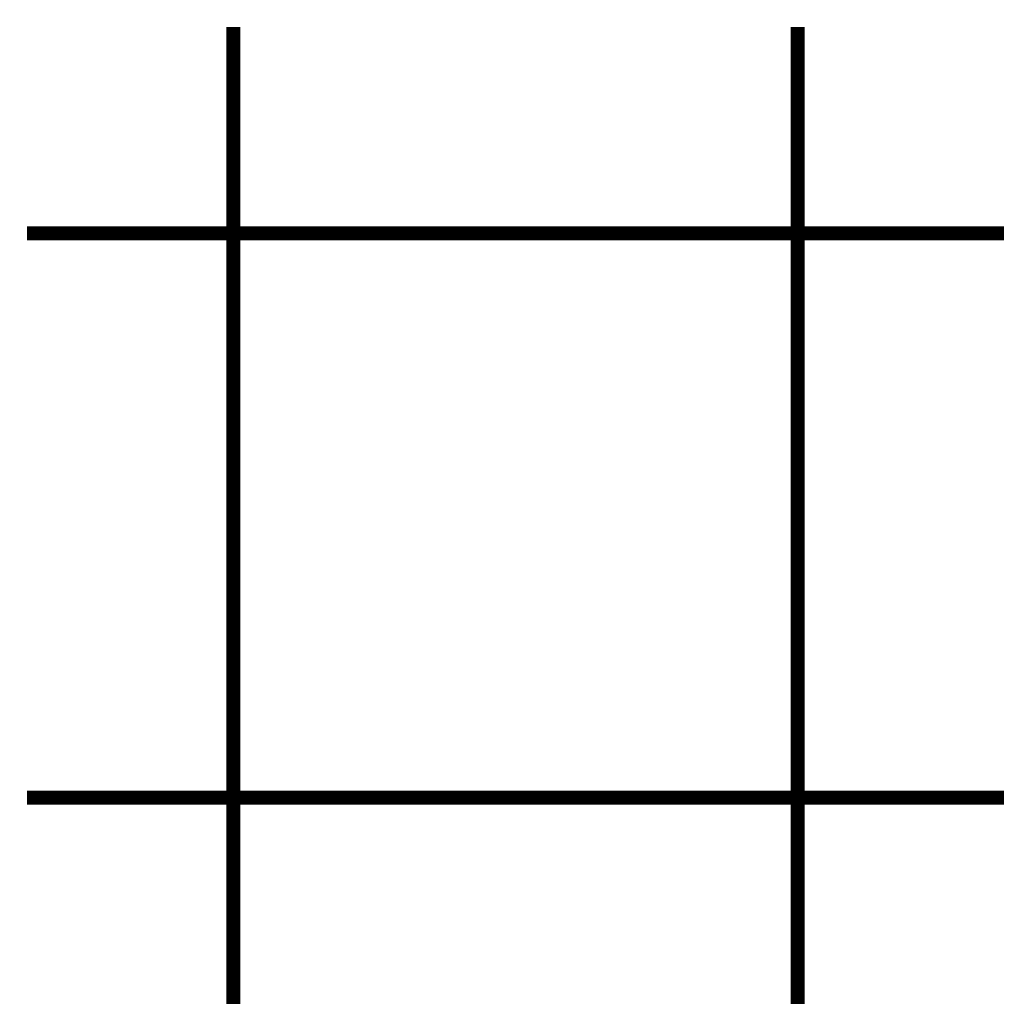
# Model space of a CAD drawing. Extents: x 0.24 to 3.76, y 0.24 to 3.76.
import ezdxf

# ---------------------------------------------------------------- set-up
doc = ezdxf.new("R2010")
doc.units = 0
doc.header["$MEASUREMENT"] = 0
doc.layers.get('0').update_dxf_attribs({"linetype": 'CONTINUOUS'})

msp = doc.modelspace()

# ---------------------------------------------------------------- linework, layer by layer
at = {"const_width": 0.05}
for points in [[(1, 3.7321), (1, 0.2679)], [(3, 3.7321), (3, 0.2679)], [(0.2679, 3), (3.7321, 3)], [(0.2679, 1), (3.7321, 1)]]:
    msp.add_lwpolyline(points, dxfattribs=at)

doc.saveas('drawing.dxf')
